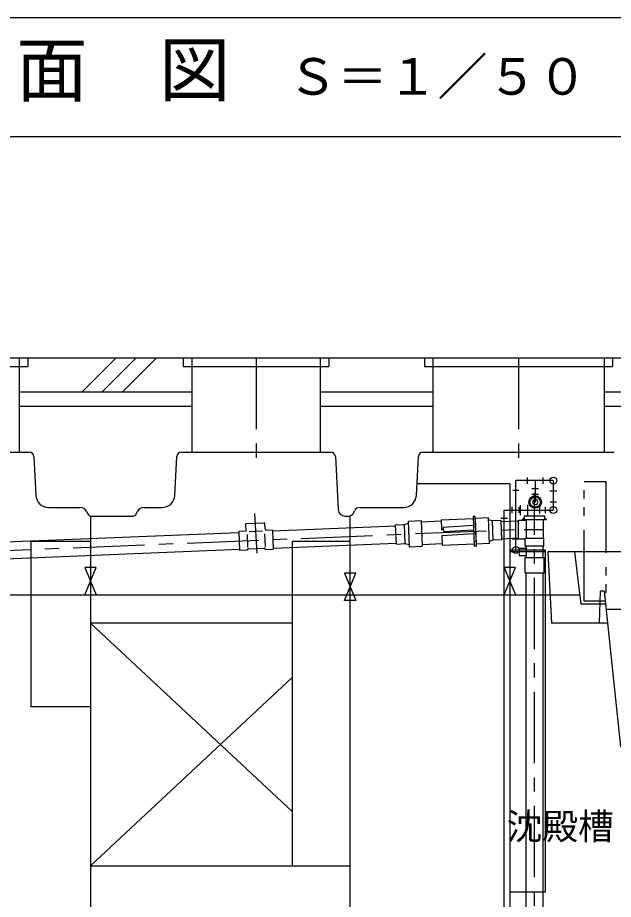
# Model space of a CAD drawing. Units: millimetres, scale not verified. Extents: x -14850 to 14850, y -10500 to 10500.
# Drawn here: x -9128 to -7040, y -5342 to -2251 of the extents above; entities that cross this region are included whole.
import ezdxf
from ezdxf.enums import TextEntityAlignment as Align

# ---------------------------------------------------------------- set-up
doc = ezdxf.new("R2010")
doc.units = ezdxf.units.MM
doc.header["$LTSCALE"] = 50
for name, pattern in [('CHAIN1', [8, 5, -1, 1, -1]), ('DOUBLE_CHAIN1', [8.8, 5, -1, 0.6, -0.6, 0.6, -1]), ('LONG_DASHED1', [7, 6, -1])]:
    doc.linetypes.add(name, pattern=pattern)
for name, color, linetype, lineweight in [('0-1_機器', 2, 'Continuous', 25), ('0-2_空気管', 3, 'Continuous', 25), ('0-3_水管', 3, 'Continuous', 25)]:
    doc.layers.add(name, color=color, linetype=linetype, lineweight=lineweight)
doc.styles.add('ＭＳ ゴシック', font='')
doc.styles.get('ＭＳ ゴシック').set_extended_font_data('MS Gothic')

msp = doc.modelspace()

# ---------------------------------------------------------------- linework, layer by layer
at = {"layer": '0-1_機器'}
for p, q in [((-10694.04, -3444.31), (-6231.93, -3444.31)), ((-9122.33, -3444.31), (-9122.33, -3774.31)), ((-9092.33, -3444.31), (-9092.33, -3474.31)), ((-8903.25, -3564.31), (-8783.25, -3444.31)), ((-8832.54, -3564.31), (-8712.54, -3444.31)), ((-8761.83, -3564.31), (-8641.83, -3444.31)), ((-8547.34, -3444.31), (-8547.34, -3474.31)), ((-8517.33, -3444.31), (-8517.33, -3774.31)), ((-8067.33, -3444.31), (-8067.33, -3774.31)), ((-8037.33, -3444.31), (-8037.33, -3474.31)), ((-7672.33, -3444.31), (-7672.33, -3774.31)), ((-7072.33, -3444.31), (-7072.33, -3774.31)), ((-7042.33, -3444.31), (-7042.33, -3474.31)), ((-9752.33, -3474.31), (-9092.33, -3474.31)), ((-8547.34, -3474.31), (-8037.33, -3474.31)), ((-8517.33, -3564.31), (-9122.33, -3564.31)), ((-7672.33, -3564.31), (-8067.33, -3564.31)), ((-6542.33, -3564.31), (-7072.33, -3564.31)), ((-8517.33, -3614.31), (-9122.33, -3614.31)), ((-7672.33, -3614.31), (-8067.33, -3614.31)), ((-6542.33, -3614.31), (-7072.33, -3614.31))]:
    msp.add_line(p, q, dxfattribs=at)
msp.add_lwpolyline([(-7702.33, -3444.31), (-7702.33, -3474.31), (-7042.33, -3474.31)], dxfattribs=at)
at = {"layer": '0-2_空気管', "linetype": 'CHAIN1'}
for p, q in [((-8292.33, -3444.31), (-8292.33, -3839.89)), ((-7372.33, -3444.31), (-7372.33, -3839.89)), ((-7315.83, -5664.5), (-7315.83, -3916.81)), ((-8297.39, -3989.86), (-8289.88, -4128.51)), ((-9732.33, -4142.31), (-7371.83, -4045.31)), ((-7352.53, -4045.31), (-7283.08, -4045.31)), ((-7279.33, -4124.31), (-7398.83, -4124.31))]:
    msp.add_line(p, q, dxfattribs=at)
at = {"layer": '0-2_空気管'}
for p, q in [((-9757.34, -3774.31), (-9087.32, -3774.31)), ((-9071.35, -3789.47), (-9064.16, -3926.61)), ((-8577.51, -3926.61), (-8570.32, -3789.47)), ((-8554.34, -3774.31), (-8030.32, -3774.31)), ((-8014.35, -3789.47), (-8004.59, -3975.57)), ((-7730.51, -3926.61), (-7723.32, -3789.47)), ((-7707.34, -3774.31), (-7037.32, -3774.31)), ((-7341.83, -3862.81), (-7341.83, -3885.81)), ((-7285.83, -3885.81), (-7285.83, -3862.81)), ((-7402.33, -3885.87), (-7728.37, -3885.87)), ((-7402.33, -3885.87), (-7402.33, -5682.96)), ((-7381.83, -4117.31), (-7381.83, -3874.31)), ((-7250.33, -3874.31), (-7381.83, -3874.31)), ((-7313.83, -3874.31), (-7313.83, -3949.31)), ((-7250.33, -3874.31), (-7250.33, -3977.31)), ((-7370.83, -3908.31), (-7392.83, -3908.31)), ((-7325.33, -3902.31), (-7302.33, -3902.31)), ((-7325.33, -3921.31), (-7302.33, -3921.31)), ((-7238.24, -3911.81), (-7262.33, -3911.81)), ((-7238.83, -3949.31), (-7261.83, -3949.31)), ((-9020.22, -3968.31), (-8909.69, -3968.31)), ((-8886.44, -3982.68), (-8882.5, -3990.57)), ((-8712.17, -3990.57), (-8708.23, -3982.68)), ((-8684.97, -3968.31), (-8621.45, -3968.31)), ((-7950.51, -3987.26), (-7946.57, -3979.37)), ((-7928.68, -3968.31), (-7774.45, -3968.31)), ((-7422.33, -3977.31), (-7250.33, -3977.31)), ((-7422.33, -5617.31), (-7422.33, -3977.31)), ((-7394.33, -3988.81), (-7394.33, -3965.81)), ((-7371.33, -3967.81), (-7371.33, -3986.81)), ((-7366.33, -3959.81), (-7366.33, -3994.81)), ((-7349.45, -3964.78), (-7349.45, -3964.81)), ((-7341.33, -3958.81), (-7341.33, -3995.81)), ((-7298.33, -3964.81), (-7298.33, -3989.81)), ((-7278.33, -3965.81), (-7278.33, -3988.81)), ((-8872.33, -3998.11), (-8872.33, -5694.53)), ((-8869.97, -3998.31), (-8724.69, -3998.31)), ((-7980.63, -3998.31), (-7968.4, -3998.31)), ((-7962.33, -5694.53), (-7962.33, -3997.37)), ((-7758.86, -4016.18), (-7713.89, -4014.33)), ((-7758.86, -4016.18), (-7755.16, -4106.1)), ((-7713.89, -4014.33), (-7710.2, -4104.25)), ((-7643.75, -4016.45), (-7713.69, -4019.33)), ((-7643.93, -4011.96), (-7531.53, -4007.34)), ((-7643.93, -4011.96), (-7642.52, -4046.43)), ((-7520.07, -4103.45), (-7524.34, -3999.53)), ((-7479.09, -4004.68), (-7524.05, -4006.53)), ((-7479.09, -4004.68), (-7475.4, -4094.61)), ((-7460.88, -4082.5), (-7463.63, -4015.56)), ((-7433.83, -4005.31), (-7410.83, -4005.31)), ((-7430.91, -4081.27), (-7433.66, -4014.32)), ((-7433.51, -4017.82), (-7371.83, -4015.29)), ((-7371.83, -4077.76), (-7371.83, -4012.86)), ((-7371.53, -4012.56), (-7346.33, -4012.56)), ((-7351.63, -4008.71), (-7357.46, -4008.71)), ((-7357.46, -4010.51), (-7357.46, -4008.71)), ((-7357.46, -4010.51), (-7274.21, -4010.51)), ((-7351.63, -4008.71), (-7351.09, -3998.46)), ((-7350.09, -3997.51), (-7281.57, -3997.51)), ((-7346.33, -4012.56), (-7346.33, -4010.51)), ((-7346.33, -4012.56), (-7344.33, -4014.81)), ((-7344.33, -4076.81), (-7344.33, -4014.81)), ((-7285.33, -4075.81), (-7285.33, -4010.51)), ((-7282.33, -4000.31), (-7282.28, -4000.37)), ((-7280.04, -4008.71), (-7280.58, -3998.46)), ((-7280.04, -4008.71), (-7274.21, -4008.71)), ((-7274.21, -4010.51), (-7274.21, -4008.71)), ((-8264.78, -4022.96), (-8328.23, -4025.56)), ((-8327.18, -4051.04), (-8328.23, -4025.56)), ((-8255.34, -4048.09), (-8234.76, -4047.24)), ((-8234.76, -4047.24), (-8232.01, -4114.19)), ((-8234.61, -4050.74), (-7803.2, -4033.01)), ((-7800.6, -4096.46), (-7803.35, -4029.52)), ((-7773.37, -4028.28), (-7770.62, -4095.23)), ((-7635.63, -4046.29), (-7642.52, -4046.43)), ((-7635.22, -4052.98), (-7529.92, -4046.4)), ((-9665.84, -4109.55), (-8352.52, -4055.59)), ((-8324.07, -4063.52), (-8322.25, -4107.89)), ((-8270.12, -4051.3), (-8317.09, -4053.23)), ((-8262.31, -4060.98), (-8260.49, -4105.35)), ((-7641.69, -4066.41), (-7529.39, -4059.39)), ((-7641.69, -4066.41), (-7640.28, -4100.88)), ((-7431.05, -4077.77), (-7371.83, -4075.34)), ((-7371.53, -4078.06), (-7348.58, -4078.06)), ((-7348.58, -4078.06), (-7346.22, -4076.81)), ((-7348.58, -4104.01), (-7348.58, -4078.06)), ((-7284.08, -4076.81), (-7346.22, -4076.81)), ((-7283.08, -4104.01), (-7283.08, -4077.81)), ((-9081.33, -4087.31), (-9081.33, -4667.31)), ((-8872.33, -4087.31), (-9081.33, -4087.31)), ((-8232.15, -4110.69), (-7800.74, -4092.96)), ((-8166.33, -4087.31), (-8166.33, -5224.31)), ((-7962.33, -4087.31), (-8166.33, -4087.31)), ((-7755.16, -4106.1), (-7710.2, -4104.25)), ((-7640.46, -4096.38), (-7710.4, -4099.26)), ((-7640.28, -4100.88), (-7527.87, -4096.26)), ((-7520.07, -4103.45), (-7527.57, -4103.76)), ((-7475.4, -4094.61), (-7520.36, -4096.45)), ((-7369.83, -4079.81), (-7393.83, -4079.81)), ((-7283.38, -4104.31), (-7348.28, -4104.31)), ((-7345.83, -4104.31), (-7345.83, -4144.31)), ((-7285.83, -4144.31), (-7285.83, -4104.31)), ((-8350.05, -4115.54), (-9663.38, -4169.5)), ((-8321.84, -4117.88), (-8349.91, -4119.04)), ((-8321.84, -4117.88), (-8321.91, -4116.08)), ((-8318.94, -4112.86), (-8263.38, -4110.58)), ((-8260.08, -4115.34), (-8260.15, -4113.55)), ((-8260.08, -4115.34), (-8232.01, -4114.19)), ((-7401.33, -4117.31), (-7278.33, -4117.31)), ((-7369.83, -4112.31), (-7369.83, -4136.31)), ((-7345.83, -4112.31), (-7369.83, -4112.31)), ((-7369.83, -4136.31), (-7345.83, -4136.31)), ((-7278.33, -4117.31), (-7278.33, -5317.31)), ((-7058.42, -4124.38), (-7269.36, -4124.38)), ((-7269.36, -4124.38), (-7256.26, -4374.38)), ((-6829.39, -4124.31), (-7175.37, -4124.31)), ((-7349.33, -4197.31), (-7349.33, -4144.31)), ((-7349.33, -4144.31), (-7282.33, -4144.31)), ((-8892.33, -4274.31), (-8852.33, -4178.31)), ((-7422.33, -4274.31), (-7382.33, -4178.31)), ((-7345.83, -5526.31), (-7345.83, -4197.31)), ((-7285.83, -5526.31), (-7285.83, -4197.31)), ((-7088.25, -4374.38), (-7085.29, -4261.38)), ((-7070.96, -4261.38), (-7085.29, -4261.38)), ((-9903.51, -4274.31), (-7156.95, -4274.31)), ((-7064.35, -4324.31), (-6648.58, -4324.31)), ((-8166.33, -4374.31), (-8872.33, -4374.31)), ((-8166.33, -5033.76), (-8872.33, -4374.31)), ((-7059.08, -4374.38), (-7256.26, -4374.38)), ((-8872.33, -5224.31), (-8166.33, -4564.86)), ((-8872.33, -4667.31), (-9081.33, -4667.31)), ((-8872.33, -5224.31), (-7962.33, -5224.31)), ((-7278.33, -5317.31), (-7402.33, -5317.31))]:
    msp.add_line(p, q, dxfattribs=at)
at = {"layer": '0-2_空気管', "linetype": 'DOUBLE_CHAIN1'}
for p, q in [((-7142.76, -3877.31), (-7065.85, -3877.31)), ((-7142.76, -4297.31), (-7142.76, -3877.31)), ((-7065.85, -3877.31), (-7065.85, -4297.31)), ((-7065.85, -4297.31), (-7142.76, -4297.31))]:
    msp.add_line(p, q, dxfattribs=at)
at = {"layer": '0-2_空気管', "linetype": 'LONG_DASHED1'}
msp.add_line((-7524.05, -4006.53), (-7520.36, -4096.45), dxfattribs=at)
at = {"layer": '0-2_空気管'}
for points in [[(-7524.34, -3999.53), (-7531.84, -3999.84), (-7527.57, -4103.76)], [(-7433.66, -4014.32), (-7463.63, -4015.56), (-7478.78, -4012.18)], [(-8260.44, -4043.39), (-8261.28, -4022.81), (-8264.61, -4022.95)], [(-7803.35, -4029.52), (-7773.37, -4028.28), (-7758.55, -4023.67)], [(-7530.51, -4032.04), (-7636.12, -4038.45), (-7635.22, -4052.98)], [(-8327.18, -4051.04), (-8352.66, -4052.09), (-8349.91, -4119.04)], [(-7800.6, -4096.46), (-7770.62, -4095.23), (-7755.47, -4098.61)], [(-7430.91, -4081.27), (-7460.88, -4082.5), (-7475.7, -4087.11)], [(-7066.13, -4307.31), (-7152.9, -4307.31), (-7175.37, -4124.31)], [(-6829.39, -4124.31), (-6794.18, -4796.07), (-7013.55, -4807.57), (-7070.96, -4261.38)], [(-7349.33, -4197.31), (-7282.33, -4197.31), (-7282.33, -4144.31)], [(-8852.33, -4178.31), (-8892.33, -4178.31), (-8852.33, -4274.31)], [(-7382.33, -4178.31), (-7422.33, -4178.31), (-7382.33, -4274.31)]]:
    msp.add_lwpolyline(points, dxfattribs=at)
msp.add_lwpolyline([(-7942.33, -4198.31), (-7982.33, -4198.31), (-7942.33, -4294.31), (-7982.33, -4294.31)], close=True, dxfattribs=at)
for centre, radius in [((-7250.33, -3874.31), 12), ((-7313.83, -3949.31), 22), ((-7313.9, -3949.35), 18.19), ((-7250.33, -3977.31), 12), ((-7381.83, -4117.31), 12)]:
    msp.add_circle(centre, radius, dxfattribs=at)
for centre, radius, start, end in [((-9087.32, -3790.31), 16, 2.99998, 90), ((-8554.34, -3790.31), 16, 90, 177), ((-8030.32, -3790.31), 16, 3, 90), ((-7707.34, -3790.31), 16, 90, 177), ((-9020.22, -3924.31), 44, 182.99998, 270), ((-8621.45, -3924.31), 44, 270, 357), ((-7774.45, -3924.31), 44, 270, 357), ((-7313.83, -3949.31), 9.2, 90, 270), ((-7313.83, -3949.31), 9.2, 270, 90), ((-8909.69, -3994.31), 26, 26.56503, 89.99998), ((-8684.97, -3994.31), 26, 90, 153.43495), ((-7980.63, -3974.31), 24, 182.99998, 270), ((-7928.68, -3988.31), 20, 90, 153.43495), ((-8869.97, -3984.31), 14, 206.56503, 270), ((-8724.69, -3984.31), 14, 270, 333.43495), ((-7968.4, -3978.31), 20, 270, 333.43495), ((-7350.09, -3998.51), 1, 90, 177), ((-7281.57, -3998.51), 1, 3, 90), ((-8255.54, -4043.19), 4.9, 182.35312, 272.35312), ((-7284.33, -4075.81), 1, 180, 270), ((-7284.08, -4077.81), 1, 0, 90), ((-7348.28, -4104.01), 0.3, 180, 270), ((-7283.38, -4104.01), 0.3, 270, 0), ((-8318.81, -4115.96), 3.1, 92.35312, 182.35312), ((-8263.25, -4113.67), 3.1, 2.35312, 92.35312)]:
    msp.add_arc(centre, radius, start, end, dxfattribs=at)
at = {"layer": '0-3_水管'}
for p, q in [((-10052.48, -2251.44), (-6719.15, -2251.44)), ((-10052.48, -2668.11), (-6719.15, -2668.11))]:
    msp.add_line(p, q, dxfattribs=at)

# ---------------------------------------------------------------- texts
at = {"layer": '0-2_空気管', "color": 4, "style": 'ＭＳ ゴシック'}
msp.add_text('沈殿槽', height=91.79, dxfattribs=at).set_placement((-7414.08, -5159.65), align=Align.BOTTOM_LEFT)
at = {"layer": '0-3_水管', "color": 4, "style": 'ＭＳ ゴシック'}
for s, height, p in [('平\u3000面\u3000図', 183.3, (-9632.74, -2580.45)), ('Ｓ＝１／５０', 128.4, (-8181.84, -2560.18))]:
    msp.add_text(s, height=height, dxfattribs=at).set_placement(p, align=Align.BOTTOM_LEFT)

doc.saveas('drawing.dxf')
